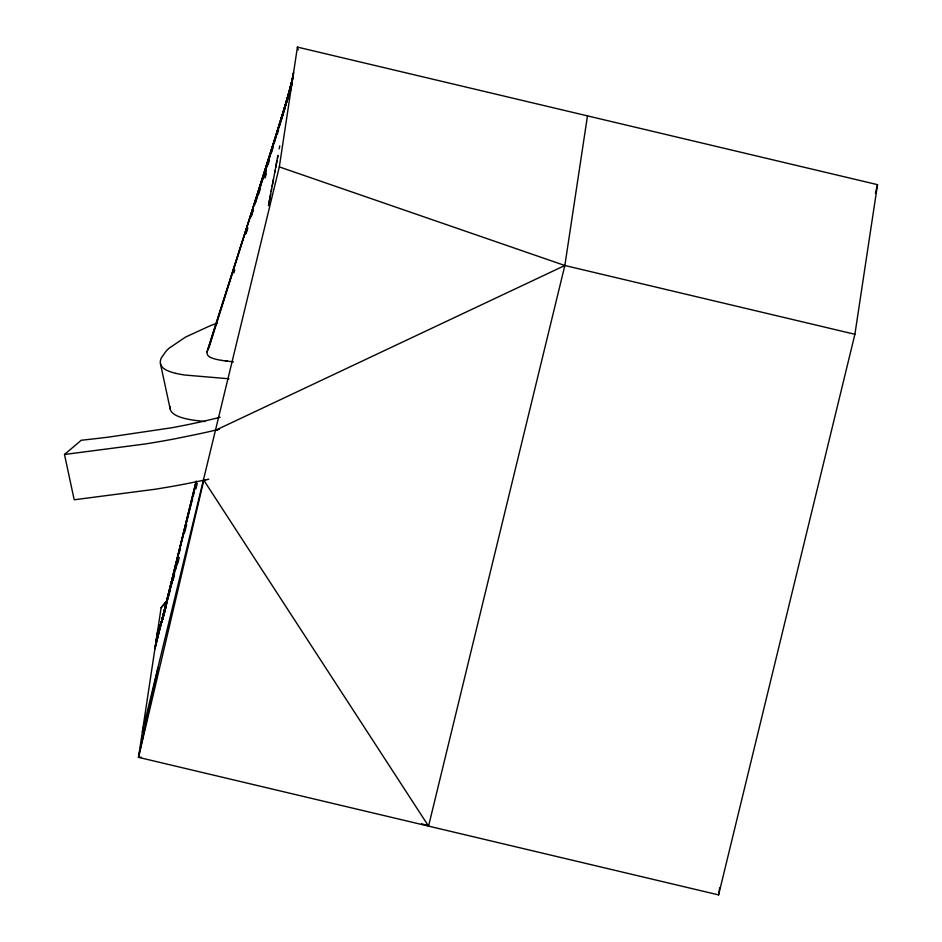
<?xml version="1.0" encoding="UTF-8"?>
<svg xmlns="http://www.w3.org/2000/svg" width="942" height="942" viewBox="0 0 942 942"><rect width="100%" height="100%" fill="white"/><g stroke="black" fill="none" stroke-linecap="round" stroke-linejoin="round"><path stroke-width="1.41" d="M170.09 406.414L170.055 408.169A115.901 27.624 -12.1 0 0 171.915 412.302L172.504 412.902A118.386 28.213 -12.1 0 0 179.91 417.012L182.489 417.848A134.188 31.981 -12.1 0 0 183.761 418.201L185.562 418.66A164.815 39.281 -12.1 0 0 194.594 420.32L204.814 421.557M142.372 731.734L279.315 166.899L297.425 47.1L877.52 184.656L854.9 334.28L718.593 894.9L138.498 757.344L161.129 607.72L166.734 600.925L161.129 607.72M428.61 825.734L421.569 823.814M141.394 757.286L138.498 757.344L203.813 480.243L428.551 826.122L564.847 265.503L587.478 115.878M718.593 894.9L719.7 887.635M268.564 205.168L271.555 189.271M272.108 186.386L275.099 170.478M275.653 167.594L277.831 156.031M279.185 148.801L279.739 145.904M290.089 90.985L293.633 72.193M268.482 205.674L270.66 194.158M271.202 191.285L273.38 179.769M274.734 172.574L276.901 161.058M277.454 158.174L277.996 155.3M290.218 90.514L293.468 73.24M138.498 757.344L158.044 667.607M287.345 99.758L293.127 75.537M875.436 193.24L877.52 184.656M196.171 481.032L154.912 648.826L195.971 482.08M155.124 647.401L196.301 482.492M155.348 645.894L192.58 498.565M193.298 495.716L194.476 491.194M284.578 109.566L292.927 76.867M155.465 645.129L177.414 559.972M179.251 552.872L180.358 548.621M184.502 533.007L186.622 524.494M195.889 489.016L197.302 483.328M281.823 118.963L292.774 77.856M155.689 643.704L173.469 577.152M175.365 570.063L177.638 561.573M177.52 561.55L155.901 642.267L170.219 590.069M173.104 580.119L174.529 574.526M177.803 563.175L179.239 557.57M265.126 177.967L266.315 173.717M277.384 134.094L278.573 129.843M279.762 125.592L292.597 79.081M156.101 640.925L167.252 601.644M265.208 174.788L266.433 170.549M267.928 164.956L269.294 160.67M271.602 152.263L272.98 147.965M274.452 142.383L292.409 80.306M258.603 194.252L260.392 188.647M263.218 178.756L264.184 175.977M264.902 173.128L292.208 81.624M156.29 639.7L165.98 607.378M166.192 606.13L156.478 638.476L165.239 610.451M245.909 233.392L247.628 227.776M251.502 215.129L252.797 210.914M254.517 205.297L291.985 83.096M233.875 272.945L234.735 270.142M245.944 233.722L247.675 228.129M251.125 216.919L253.28 209.913M255.435 202.919L291.655 85.275L208.994 347.68M207.075 351.825L291.208 88.207M210.419 357.442A70.049 16.697 -12.1 0 1 207.146 351.684L291.431 86.782M156.655 637.31L163.649 615.868M163.213 616.669L156.831 636.156L163.484 616.739M162.719 618.341L156.996 634.99L162.46 619.777M157.338 632.812L163.402 616.692M157.491 631.752L162.495 619.553M205.474 479.89L185.468 483.941A229.683 54.73 -12.1 0 1 166.357 487.403L160.54 488.368A262.783 62.619 -12.1 0 1 155.1 489.251L74.206 499.778L64.48 454.48L81.236 440.255A494.362 117.809 -12.1 0 0 108.825 437.076L171.644 427.786A177.673 42.343 -12.1 0 0 176.543 426.867L186.787 424.854A199.009 47.43 -12.1 0 0 204.803 420.968L216.271 418.248A88.995 21.207 -12.1 0 0 220.122 417.271M854.9 334.28L564.847 265.503L215.953 430.082L217.838 429.634M219.404 429.258L207.346 432.06A240.599 57.332 -12.1 0 1 198.927 433.909L175.73 438.642A229.683 54.73 -12.1 0 1 156.631 442.104L150.814 443.07A262.783 62.619 -12.1 0 1 145.374 443.953L64.48 454.48M206.981 479.572L208.794 479.184M205.285 479.937L207.134 479.537M228.988 378.79L184.844 375.034A164.815 39.281 -12.1 0 1 175.813 373.362M233.428 361.81L225.468 360.963M227.528 361.21L221.971 360.468M175.824 373.362L174.035 372.902A134.188 31.981 -12.1 0 1 172.763 372.549L170.172 371.713A118.386 28.213 -12.1 0 1 162.742 367.615L162.201 367.003A115.901 27.624 -12.1 0 1 160.328 362.858L160.364 361.116A139.145 33.158 -12.1 0 1 161.282 357.995L166.063 351.178A151.615 36.126 -12.1 0 1 169.136 348.187L185.562 337.059L210.231 325.744A118.539 28.248 -12.1 0 1 217.166 323.106M279.315 166.899L564.847 265.503M210.655 357.442L210.678 357.454A92.669 22.078 -12.1 0 0 222.1 360.421M297.425 47.1L298.249 49.914M160.446 363.636L170.172 408.934M207.711 349.859A104.856 24.987 -12.1 0 1 208.618 348.234"/></g></svg>
